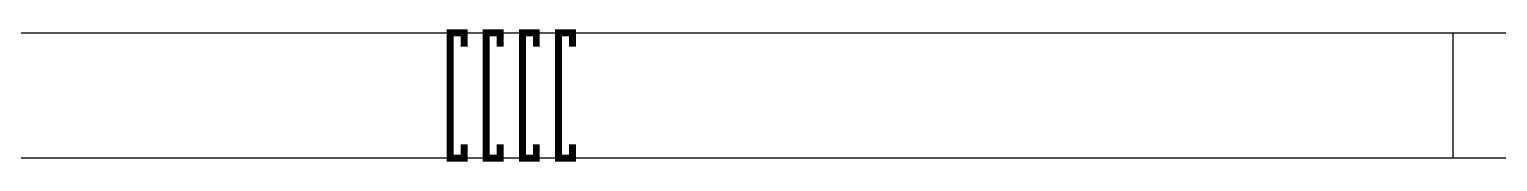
# Model space of a CAD drawing. Header units: millimetres. Extents: x -19577 to 374132, y 182625 to 847314.
# Drawn here: x 110355 to 120912, y 292080 to 293030 of the extents above; entities that cross this region are included whole.
import ezdxf

# ---------------------------------------------------------------- set-up
doc = ezdxf.new("R2010")
doc.units = ezdxf.units.MM
doc.header["$LTSCALE"] = 150
doc.layers.add('-----26 Electrical Cable Tray_LV_STSPDU_B', color=41, linetype='Continuous')

msp = doc.modelspace()

# ---------------------------------------------------------------- linework, layer by layer
at = {"layer": '-----26 Electrical Cable Tray_LV_STSPDU_B'}
for points in [[(120589, 293005), (120589, 292105), (100450, 292105), (100450, 293005)], [(134204, 293005), (134204, 292105), (100450, 292105), (100450, 293005)], [(147404, 293005), (147404, 292105), (100450, 292105), (100450, 293005)], [(163604, 293005), (163604, 292105), (100450, 292105), (100450, 293005)]]:
    msp.add_lwpolyline(points, close=True, dxfattribs=at)
at = {"layer": '-----26 Electrical Cable Tray_LV_STSPDU_B', "ltscale": 7.5, "const_width": 50, "elevation": 0}
for points in [[(113480, 292905), (113480, 293005), (113380, 293005), (113380, 292105), (113480, 292105), (113480, 292205)], [(113740, 292905), (113740, 293005), (113640, 293005), (113640, 292105), (113740, 292105), (113740, 292205)], [(114260, 292905), (114260, 293005), (114160, 293005), (114160, 292105), (114260, 292105), (114260, 292205)]]:
    msp.add_lwpolyline(points, dxfattribs=at)
at = {"layer": '-----26 Electrical Cable Tray_LV_STSPDU_B', "ltscale": 7.5, "const_width": 50}
msp.add_lwpolyline([(114000, 292905), (114000, 293005), (113900, 293005), (113900, 292105), (114000, 292105), (114000, 292205)], dxfattribs=at)

doc.saveas('drawing.dxf')
